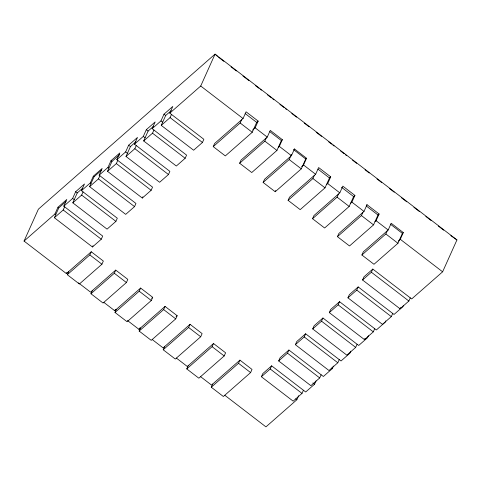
<?xml version="1.0" encoding="UTF-8"?>
<svg xmlns="http://www.w3.org/2000/svg" width="481" height="481" viewBox="0 0 481 481"><rect width="100%" height="100%" fill="white"/><g stroke="black" fill="none" stroke-linecap="round" stroke-linejoin="round"><path stroke-width="0.72" d="M68.711 271.549L67.292 274.711L79.389 284L101.93 264.213L103.349 261.051L91.258 251.761L66.384 273.593L24.05 241.077L38.384 209.187L215.055 54.125L456.95 239.923L442.616 271.813L411.7 298.948L372.805 269.071L363.967 276.828L362.548 279.99L400.042 308.79L408.874 301.034L410.293 297.871M24.05 241.077L54.966 213.943L57.985 207.227L66.823 199.471L63.799 206.187L102.7 236.069L101.275 239.225L92.442 246.981L54.371 217.737L58.808 207.858L65.987 201.557M54.371 217.737L63.203 209.981L64.622 206.824M63.799 206.187L72.637 198.437L75.655 191.721L84.488 183.964L81.469 190.68L117.316 218.218L115.897 221.38L107.065 229.136L72.811 202.826L77.249 192.947L82.774 188.101M72.811 202.826L81.644 195.07L83.063 191.907M81.469 190.68L90.302 182.93L93.32 176.214L102.158 168.458L99.134 175.174L135.955 203.457L134.53 206.62L125.697 214.37L89.604 186.646L94.048 176.767L101.78 169.985M89.604 186.646L98.443 178.896L99.862 175.733M99.134 175.174L107.972 167.424L110.991 160.708L119.823 152.952L116.805 159.668L152.555 187.133L151.136 190.296L142.298 198.046L107.516 171.326L111.959 161.448L119.685 154.666M66.384 273.593L66.985 272.252M107.516 171.326L116.348 163.576L117.773 160.413M116.805 159.668L125.637 151.918L128.655 145.196L137.488 137.446L134.47 144.162L169.883 171.362L168.464 174.525L159.632 182.281L126.004 156.451L130.447 146.573L135.967 141.727M126.004 156.451L134.842 148.701L136.261 145.539M92.442 246.981L93.013 245.719M67.292 274.711L89.839 254.924L91.258 251.761M134.47 144.162L143.302 136.412L146.326 129.69L155.159 121.94L152.14 128.655L186.586 155.116L185.161 158.279L176.329 166.029L143.675 140.945L148.112 131.066L153.637 126.22M143.675 140.945L152.507 133.195L153.926 130.032M152.14 128.655L160.973 120.905L163.991 114.183L172.823 106.433L169.805 113.149L203.866 139.31L202.441 142.472L193.609 150.228L161.243 125.367L165.686 115.488L171.206 110.642M161.243 125.367L170.076 117.611L171.501 114.454M78.475 282.882L90.572 292.171L115.729 270.094L127.826 279.383L126.401 282.545L103.048 303.042L90.951 293.753L92.37 290.59M142.298 198.046L142.869 196.783M90.951 293.753L114.31 273.256L115.729 270.094M169.805 113.149L200.721 86.015L215.055 54.125L217.442 56.343M103.818 302.351L114.761 310.756L115.362 309.409M114.761 310.756L140.626 288.053L152.718 297.342L151.299 300.505L127.092 321.747L115.001 312.458L116.42 309.295M115.001 312.458L139.201 291.215L140.626 288.053M258.171 121.104L256.686 122.402L252.242 132.287L225.318 155.916L213.227 146.627L214.646 143.464L243.055 118.53L246.074 111.814L258.171 121.104L255.146 127.82L252.543 130.104M127.429 320.484L138.949 329.335L139.556 327.988M138.949 329.335L165.061 306.415L177.158 315.704L175.733 318.867L151.25 340.356L139.153 331.066L140.572 327.91M213.227 146.627L240.151 122.992L241.57 119.835M139.153 331.066L163.642 309.578L165.061 306.415M282.359 139.682L281.367 140.548L276.93 150.433L251.737 172.541L239.64 163.251L241.059 160.089L267.244 137.109L270.262 130.393L282.359 139.682L279.341 146.398L278.349 147.27M152.194 339.508L163.137 347.913L190.031 324.314L202.122 333.604L200.703 336.766L175.294 359.06L163.203 349.771L164.622 346.609M239.64 163.251L264.833 141.137L266.252 137.981M163.203 349.771L188.606 327.477L190.031 324.314M306.547 158.261L305.736 158.977L301.292 168.855L275.216 191.745L263.125 182.449L264.544 179.293L291.432 155.688L294.45 148.972L306.547 158.261L303.529 164.977L301.605 166.666M176.383 358.086L187.325 366.492L213.51 343.512L225.607 352.801L224.182 355.964L198.851 378.198L186.754 368.909L188.179 365.746M263.125 182.449L289.201 159.566L291.528 154.389M275.216 191.745L275.787 190.476M186.754 368.909L212.091 346.675L213.51 343.512M330.736 176.84L329.467 177.958L325.024 187.837L300.186 209.638L288.089 200.349L289.508 197.186L315.62 174.272L318.644 167.55L330.736 176.84L327.717 183.562L326.443 184.674M200.577 376.665L211.52 385.071L239.929 360.137L252.02 369.426L250.601 372.589L223.358 396.5L211.261 387.211L212.686 384.048M288.089 200.349L312.927 178.547L314.352 175.385M211.261 387.211L238.504 363.299L239.929 360.137M354.924 195.418L353.619 196.567L349.176 206.451L324.621 228L312.524 218.711L313.949 215.548L339.814 192.851L342.833 186.129L354.924 195.418L351.906 202.14L350.601 203.289M312.524 218.711L337.085 197.156L338.504 193.999M303.421 390.241L302.002 393.404L293.169 401.154L261.381 376.743L262.8 373.581L271.639 365.831L305.694 391.991L314.526 384.235L316.041 380.874M261.381 376.743L270.214 368.987L271.639 365.831M321.14 374.771L319.715 377.934L310.882 385.69L278.661 360.936L280.08 357.78L288.919 350.024L323.364 376.485L332.197 368.729L333.405 366.041M379.118 214.003L377.982 214.995L373.545 224.874L349.519 245.959L337.421 236.67L338.84 233.513L364.003 211.43L367.021 204.714L379.118 214.003L376.094 220.719L374.964 221.711M278.661 360.936L287.494 353.186L288.919 350.024M339.237 359.602L337.818 362.764L328.986 370.514L295.364 344.691L296.783 341.528L305.615 333.778L341.029 360.978L349.861 353.222L350.769 351.208M295.364 344.691L304.196 336.934L305.615 333.778M337.421 236.67L361.447 215.584L362.872 212.422M357.1 344.246L355.681 347.402L346.843 355.158L312.692 328.926L314.111 325.763L322.943 318.007L358.7 345.472L367.532 337.716L368.434 335.702M312.692 328.926L321.524 321.17L322.943 318.007M374.717 328.697L373.298 331.86L364.466 339.616L329.293 312.602L330.712 309.439L339.55 301.683L376.364 329.966L385.197 322.21L385.804 320.869M329.293 312.602L338.125 304.846L339.55 301.683M403.306 232.582L402.387 233.387L397.943 243.266L373.99 264.291L361.892 255.002L363.317 251.84L388.191 230.008L391.209 223.292L403.306 232.582L400.288 239.297L398.25 241.083M224.789 395.268L265.945 426.875L296.861 399.741L298.671 395.713M392.724 313.456L391.306 316.612L382.473 324.368L347.931 297.835L349.35 294.673L358.183 286.923L394.029 314.46L402.868 306.704L403.469 305.363M347.931 297.835L356.764 290.085L358.183 286.923M361.892 255.002L385.852 233.976L387.271 230.814M362.548 279.99L371.38 272.234L372.805 269.071M364.466 339.616L365.031 338.347M400.042 308.79L400.607 307.521M294.45 148.972L293.638 149.687L305.736 158.977M151.593 298.328L152.718 297.342M176.046 316.684L177.158 315.704M366.269 205.375L367.021 204.714M450.817 235.672L456.95 239.923M218.518 57.245L223.875 61.364M231.024 66.853L236.387 70.972M242.935 76.004L248.893 80.58M255.447 85.612L259.018 88.354M260.209 89.268L261.405 90.187M267.358 94.763L271.531 97.962M272.721 98.876L273.911 99.795M279.87 104.365L284.037 107.57M285.227 108.484L286.417 109.403M291.781 113.516L296.549 117.178M304.287 123.124L309.055 126.786M316.203 132.275L321.561 136.394M328.709 141.883L331.686 144.174M332.882 145.088L334.073 146.002M340.626 151.034L344.198 153.782M345.388 154.696L346.579 155.61M352.537 160.185L356.704 163.39M365.043 169.793L369.216 172.998M376.96 178.944L381.722 182.606M389.466 188.552L394.234 192.208M401.376 197.703L406.74 201.816M413.888 207.311L419.246 211.424M425.799 216.456L431.162 220.575M438.311 226.064L443.668 230.183M390.289 224.098L402.387 233.387M269.847 131.704L281.367 140.548M366.468 206.145L377.982 214.995M317.947 169.108L329.467 177.958M341.522 187.277L353.619 196.567M245.166 113.558L256.686 122.402M200.721 86.015L243.055 118.53M255.146 127.82L267.244 137.109M279.341 146.398L291.432 155.688M303.529 164.977L315.62 174.272M327.717 183.562L339.814 192.851M351.906 202.14L364.003 211.43M376.094 220.719L388.191 230.008M400.288 239.297L442.616 271.813M289.201 159.566L301.292 168.855M385.852 233.976L397.943 243.266M264.833 141.137L276.93 150.433M361.447 215.584L373.545 224.874M312.927 178.547L325.024 187.837M337.085 197.156L349.176 206.451M240.151 122.992L252.242 132.287M170.076 117.611L202.441 142.472M371.38 272.234L408.874 301.034M163.991 114.183L165.686 115.488M160.973 120.905L162.662 122.204M152.507 133.195L185.161 158.279M356.764 290.085L391.306 316.612M146.326 129.69L148.112 131.066M143.302 136.412L145.094 137.788M134.842 148.701L168.464 174.525M338.125 304.846L373.298 331.86M128.655 145.196L130.447 146.573M125.637 151.918L127.429 153.295M116.348 163.576L151.136 190.296M321.524 321.17L355.681 347.402M110.991 160.708L111.959 161.448M107.972 167.424L108.934 168.17M98.443 178.896L134.53 206.62M304.196 336.934L337.818 362.764M93.32 176.214L94.048 176.767M90.302 182.93L91.029 183.489M331.301 368.043L332.197 368.729M81.644 195.07L115.897 221.38M287.494 353.186L319.715 377.934M75.655 191.721L77.249 192.947M72.637 198.437L74.23 199.663M312.86 382.954L314.526 384.235M63.203 209.981L101.275 239.225M270.214 368.987L302.002 393.404M57.985 207.227L58.808 207.858M54.966 213.943L55.79 214.574M295.725 398.869L296.861 399.741M238.504 363.299L250.601 372.589M188.606 327.477L200.703 336.766M212.091 346.675L224.182 355.964M163.642 309.578L175.733 318.867M139.201 291.215L151.299 300.505M114.31 273.256L126.401 282.545M89.839 254.924L101.93 264.213"/></g></svg>
